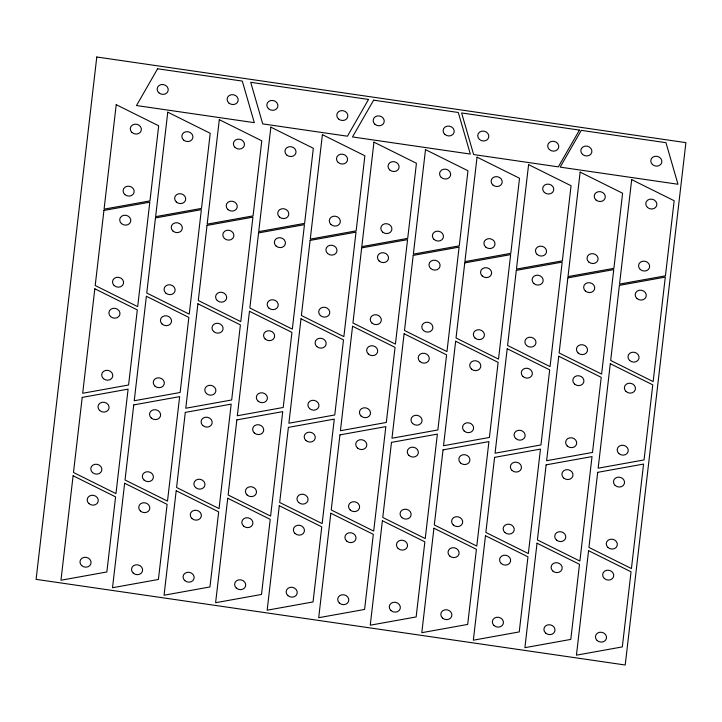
<?xml version="1.0" encoding="UTF-8"?>
<svg xmlns="http://www.w3.org/2000/svg" width="722" height="722" viewBox="0 0 722 722"><rect width="100%" height="100%" fill="white"/><g stroke="black" fill="none" stroke-linecap="round" stroke-linejoin="round"><path stroke-width="1.08" d="M96.784 56.993L36.1 579.36L625.216 665.007L685.9 142.64L96.784 56.993M73.102 475.762L60.964 580.235L106.856 571.968L115.583 496.88L73.102 475.762M82.209 397.407L73.482 472.495L115.962 493.613L128.101 389.14L82.209 397.407M94.826 288.791L82.687 393.264L128.579 384.997L137.306 309.9L94.826 288.791M103.932 210.436L95.205 285.524L137.685 306.642L149.815 202.169L103.932 210.436M116.215 104.681L104.076 209.154L149.968 200.887L158.687 125.799L116.215 104.681M124.653 483.253L112.515 587.735L158.407 579.459L167.125 504.371L124.653 483.253M133.75 404.898L125.032 479.995L167.504 501.104L179.643 396.631L133.75 404.898M146.376 296.282L134.238 400.755L180.13 392.488L188.848 317.4L146.376 296.282M155.474 217.927L146.756 293.015L189.227 314.133L201.366 209.66L155.474 217.927M167.766 112.181L155.627 216.654L201.51 208.387L210.237 133.29L167.766 112.181M176.195 490.752L164.056 595.226L209.949 586.959L218.676 511.862L176.195 490.752M185.301 412.397L176.574 487.485L219.055 508.604L231.193 404.13L185.301 412.397M197.918 303.772L185.78 408.246L231.672 399.979L240.399 324.891L197.918 303.772M207.024 225.417L198.297 300.514L240.778 321.624L252.917 217.151L207.024 225.417M219.308 119.671L207.169 224.145L253.061 215.878L261.788 140.79L219.308 119.671M227.746 498.243L215.607 602.717L261.499 594.45L270.218 519.362L227.746 498.243M236.852 419.888L228.125 494.976L270.606 516.095L282.735 411.621L236.852 419.888M249.469 311.272L237.33 415.746L283.223 407.479L291.941 332.382L249.469 311.272M258.566 232.917L249.848 308.005L292.32 329.124L304.458 224.641L258.566 232.917M270.858 127.162L258.72 231.636L304.612 223.369L313.33 148.281L270.858 127.162M279.297 505.734L267.158 610.207L313.041 601.94L321.768 526.852L279.297 505.734M288.394 427.379L279.676 502.476L322.147 523.585L334.286 419.112L288.394 427.379M301.011 318.763L288.881 423.236L334.764 414.969L343.492 339.882L301.011 318.763M310.117 240.408L301.39 315.496L343.871 336.614L356.009 232.141L310.117 240.408M322.4 134.662L310.27 239.135L356.154 230.859L364.881 155.772L322.4 134.662M330.838 513.234L318.7 617.707L364.592 609.44L373.319 534.343L330.838 513.234M339.945 434.879L331.217 509.967L373.698 531.085L385.837 426.612L339.945 434.879M352.562 326.254L340.423 430.727L386.315 422.46L395.042 347.372L352.562 326.254M361.668 247.899L352.941 322.996L395.421 344.105L407.56 239.632L361.668 247.899M373.951 142.153L361.812 246.626L407.704 238.359L416.432 163.271L373.951 142.153M382.389 520.724L370.251 625.198L416.143 616.931L424.861 541.843L382.389 520.724M391.486 442.369L382.768 517.457L425.24 538.576L437.379 434.102L391.486 442.369M404.112 333.754L391.974 438.227L437.866 429.96L446.584 354.863L404.112 333.754M413.21 255.398L404.491 330.486L446.963 351.596L459.102 247.123L413.21 255.398M425.502 149.644L413.363 254.117L459.255 245.85L467.973 170.762L425.502 149.644M433.931 528.215L421.801 632.689L467.685 624.422L476.412 549.334L433.931 528.215M443.037 449.86L434.31 524.957L476.791 546.067L488.929 441.593L443.037 449.86M455.654 341.244L443.516 445.718L489.408 437.451L498.135 362.363L455.654 341.244M464.76 262.889L456.033 337.977L498.514 359.096L510.653 254.622L464.76 262.889M477.043 157.143L464.905 261.617L510.797 253.341L519.524 178.253L477.043 157.143M485.482 535.715L473.343 640.188L519.235 631.921L527.962 556.824L485.482 535.715M494.588 457.36L485.861 532.448L528.342 553.566L540.471 449.093L494.588 457.36M507.205 348.735L495.066 453.208L540.958 444.942L549.677 369.854L507.205 348.735M516.311 270.38L507.584 345.477L550.056 366.586L562.194 262.113L516.311 270.38M528.594 164.634L516.456 269.107L562.348 260.841L571.066 185.744L528.594 164.634M537.033 543.206L524.894 647.679L570.786 639.412L579.504 564.324L537.033 543.206M546.13 464.851L537.412 539.939L579.883 561.057L592.022 456.584L546.13 464.851M558.756 356.235L546.617 460.708L592.5 452.441L601.227 377.344L558.756 356.235M567.853 277.88L559.135 352.968L601.606 374.077L613.745 269.604L567.853 277.88M580.136 172.125L568.006 276.598L613.89 268.331L622.617 193.243L580.136 172.125M588.574 550.696L576.436 655.17L622.328 646.903L631.055 571.815L588.574 550.696M597.681 472.341L588.953 547.438L631.434 568.548L643.573 464.075L597.681 472.341M610.298 363.726L598.159 468.199L644.051 459.932L652.778 384.844L610.298 363.726M619.404 285.37L610.677 360.458L653.157 381.577L665.296 277.104L619.404 285.37M631.687 179.625L619.548 284.098L665.44 275.822L674.168 200.734L631.687 179.625M157.613 68.77L136.494 105.538L254.315 122.668L242.294 81.081L157.613 68.77M368.536 99.437L347.417 136.205L262.727 123.895L250.715 82.308L368.536 99.437M373.617 100.168L352.498 136.945L470.32 154.066L458.299 112.488L373.617 100.168M579.441 130.095L558.323 166.863L473.632 154.553L461.62 112.966L579.441 130.095M581.282 130.357L560.164 167.134L677.985 184.254L665.964 142.676L581.282 130.357M172.946 231.022A5.586 4.919 14 0 0 182.197 229.163A5.586 4.919 14 0 0 175.284 222.827A5.586 4.919 14 0 0 172.946 231.022M165.744 293.051A5.586 4.919 14 0 0 174.986 291.192A5.586 4.919 14 0 0 168.082 284.856A5.586 4.919 14 0 0 165.744 293.051M162.134 324.07A5.586 4.919 14 0 0 171.385 322.211A5.586 4.919 14 0 0 164.472 315.866A5.586 4.919 14 0 0 162.134 324.07M154.932 386.099A5.586 4.919 14 0 0 164.174 384.239A5.586 4.919 14 0 0 157.27 377.904A5.586 4.919 14 0 0 154.932 386.099M133.209 573.078A5.586 4.919 14 0 0 142.46 571.21A5.586 4.919 14 0 0 135.546 564.875A5.586 4.919 14 0 0 133.209 573.078M140.42 511.041A5.586 4.919 14 0 0 149.662 509.181A5.586 4.919 14 0 0 142.748 502.846A5.586 4.919 14 0 0 140.42 511.041M144.021 480.031A5.586 4.919 14 0 0 153.263 478.163A5.586 4.919 14 0 0 146.358 471.827A5.586 4.919 14 0 0 144.021 480.031M151.223 417.993A5.586 4.919 14 0 0 160.474 416.134A5.586 4.919 14 0 0 153.56 409.798A5.586 4.919 14 0 0 151.223 417.993M183.523 139.96A5.586 4.919 14 0 0 192.774 138.101A5.586 4.919 14 0 0 185.861 131.765A5.586 4.919 14 0 0 183.523 139.96M176.321 201.998A5.586 4.919 14 0 0 185.563 200.129A5.586 4.919 14 0 0 178.659 193.794A5.586 4.919 14 0 0 176.321 201.998M276.039 246.012A5.586 4.919 14 0 0 285.289 244.144A5.586 4.919 14 0 0 278.376 237.809A5.586 4.919 14 0 0 276.039 246.012M268.837 308.041A5.586 4.919 14 0 0 278.087 306.182A5.586 4.919 14 0 0 271.174 299.838A5.586 4.919 14 0 0 268.837 308.041M265.236 339.051A5.586 4.919 14 0 0 274.477 337.192A5.586 4.919 14 0 0 267.573 330.856A5.586 4.919 14 0 0 265.236 339.051M258.025 401.089A5.586 4.919 14 0 0 267.275 399.23A5.586 4.919 14 0 0 260.362 392.885A5.586 4.919 14 0 0 258.025 401.089M236.302 588.06A5.586 4.919 14 0 0 245.552 586.201A5.586 4.919 14 0 0 238.639 579.865A5.586 4.919 14 0 0 236.302 588.06M243.513 526.031A5.586 4.919 14 0 0 252.754 524.172A5.586 4.919 14 0 0 245.85 517.836A5.586 4.919 14 0 0 243.513 526.031M247.114 495.012A5.586 4.919 14 0 0 256.364 493.153A5.586 4.919 14 0 0 249.451 486.818A5.586 4.919 14 0 0 247.114 495.012M254.325 432.983A5.586 4.919 14 0 0 263.566 431.124A5.586 4.919 14 0 0 256.653 424.789A5.586 4.919 14 0 0 254.325 432.983M286.625 154.95A5.586 4.919 14 0 0 295.867 153.091A5.586 4.919 14 0 0 288.962 146.756A5.586 4.919 14 0 0 286.625 154.95M279.414 216.979A5.586 4.919 14 0 0 288.665 215.12A5.586 4.919 14 0 0 281.751 208.784A5.586 4.919 14 0 0 279.414 216.979M379.14 260.994A5.586 4.919 14 0 0 388.382 259.135A5.586 4.919 14 0 0 381.478 252.799A5.586 4.919 14 0 0 379.14 260.994M371.929 323.023A5.586 4.919 14 0 0 381.18 321.164A5.586 4.919 14 0 0 374.267 314.828A5.586 4.919 14 0 0 371.929 323.023M368.328 354.042A5.586 4.919 14 0 0 377.57 352.183A5.586 4.919 14 0 0 370.666 345.847A5.586 4.919 14 0 0 368.328 354.042M361.117 416.071A5.586 4.919 14 0 0 370.368 414.211A5.586 4.919 14 0 0 363.455 407.876A5.586 4.919 14 0 0 361.117 416.071M339.394 603.051A5.586 4.919 14 0 0 348.645 601.191A5.586 4.919 14 0 0 341.732 594.847A5.586 4.919 14 0 0 339.394 603.051M346.605 541.022A5.586 4.919 14 0 0 355.856 539.154A5.586 4.919 14 0 0 348.943 532.818A5.586 4.919 14 0 0 346.605 541.022M350.206 510.003A5.586 4.919 14 0 0 359.457 508.144A5.586 4.919 14 0 0 352.544 501.808A5.586 4.919 14 0 0 350.206 510.003M357.417 447.974A5.586 4.919 14 0 0 366.659 446.106A5.586 4.919 14 0 0 359.755 439.77A5.586 4.919 14 0 0 357.417 447.974M389.718 169.941A5.586 4.919 14 0 0 398.959 168.073A5.586 4.919 14 0 0 392.055 161.737A5.586 4.919 14 0 0 389.718 169.941M382.507 231.97A5.586 4.919 14 0 0 391.757 230.11A5.586 4.919 14 0 0 384.844 223.775A5.586 4.919 14 0 0 382.507 231.97M482.233 275.985A5.586 4.919 14 0 0 491.474 274.125A5.586 4.919 14 0 0 484.57 267.781A5.586 4.919 14 0 0 482.233 275.985M475.022 338.013A5.586 4.919 14 0 0 484.272 336.154A5.586 4.919 14 0 0 477.359 329.819A5.586 4.919 14 0 0 475.022 338.013M471.421 369.032A5.586 4.919 14 0 0 480.671 367.173A5.586 4.919 14 0 0 473.758 360.829A5.586 4.919 14 0 0 471.421 369.032M464.219 431.061A5.586 4.919 14 0 0 473.461 429.202A5.586 4.919 14 0 0 466.556 422.866A5.586 4.919 14 0 0 464.219 431.061M442.496 618.032A5.586 4.919 14 0 0 451.737 616.173A5.586 4.919 14 0 0 444.833 609.837A5.586 4.919 14 0 0 442.496 618.032M449.698 556.003A5.586 4.919 14 0 0 458.948 554.144A5.586 4.919 14 0 0 452.035 547.808A5.586 4.919 14 0 0 449.698 556.003M453.299 524.993A5.586 4.919 14 0 0 462.549 523.125A5.586 4.919 14 0 0 455.636 516.79A5.586 4.919 14 0 0 453.299 524.993M460.51 462.955A5.586 4.919 14 0 0 469.76 461.096A5.586 4.919 14 0 0 462.847 454.761A5.586 4.919 14 0 0 460.51 462.955M492.81 184.922A5.586 4.919 14 0 0 502.061 183.063A5.586 4.919 14 0 0 495.148 176.728A5.586 4.919 14 0 0 492.81 184.922M485.608 246.96A5.586 4.919 14 0 0 494.85 245.092A5.586 4.919 14 0 0 487.937 238.756A5.586 4.919 14 0 0 485.608 246.96M585.325 290.966A5.586 4.919 14 0 0 594.576 289.107A5.586 4.919 14 0 0 587.663 282.771A5.586 4.919 14 0 0 585.325 290.966M578.123 353.004A5.586 4.919 14 0 0 587.365 351.145A5.586 4.919 14 0 0 580.461 344.8A5.586 4.919 14 0 0 578.123 353.004M574.513 384.014A5.586 4.919 14 0 0 583.764 382.155A5.586 4.919 14 0 0 576.851 375.819A5.586 4.919 14 0 0 574.513 384.014M567.312 446.052A5.586 4.919 14 0 0 576.553 444.183A5.586 4.919 14 0 0 569.649 437.848A5.586 4.919 14 0 0 567.312 446.052M545.588 633.023A5.586 4.919 14 0 0 554.839 631.163A5.586 4.919 14 0 0 547.926 624.828A5.586 4.919 14 0 0 545.588 633.023M552.79 570.994A5.586 4.919 14 0 0 562.041 569.135A5.586 4.919 14 0 0 555.128 562.79A5.586 4.919 14 0 0 552.79 570.994M556.4 539.975A5.586 4.919 14 0 0 565.642 538.116A5.586 4.919 14 0 0 558.738 531.78A5.586 4.919 14 0 0 556.4 539.975M563.602 477.946A5.586 4.919 14 0 0 572.853 476.087A5.586 4.919 14 0 0 565.94 469.751A5.586 4.919 14 0 0 563.602 477.946M595.903 199.913A5.586 4.919 14 0 0 605.153 198.054A5.586 4.919 14 0 0 598.24 191.718A5.586 4.919 14 0 0 595.903 199.913M588.701 261.942A5.586 4.919 14 0 0 597.942 260.082A5.586 4.919 14 0 0 591.038 253.747A5.586 4.919 14 0 0 588.701 261.942M636.876 298.466A5.586 4.919 14 0 0 646.118 296.607A5.586 4.919 14 0 0 639.214 290.262A5.586 4.919 14 0 0 636.876 298.466M629.665 360.495A5.586 4.919 14 0 0 638.916 358.635A5.586 4.919 14 0 0 632.003 352.3A5.586 4.919 14 0 0 629.665 360.495M626.064 391.514A5.586 4.919 14 0 0 635.315 389.645A5.586 4.919 14 0 0 628.402 383.31A5.586 4.919 14 0 0 626.064 391.514M618.853 453.542A5.586 4.919 14 0 0 628.104 451.683A5.586 4.919 14 0 0 621.191 445.348A5.586 4.919 14 0 0 618.853 453.542M597.139 640.513A5.586 4.919 14 0 0 606.381 638.654A5.586 4.919 14 0 0 599.468 632.319A5.586 4.919 14 0 0 597.139 640.513M604.341 578.484A5.586 4.919 14 0 0 613.592 576.625A5.586 4.919 14 0 0 606.679 570.29A5.586 4.919 14 0 0 604.341 578.484M607.942 547.475A5.586 4.919 14 0 0 617.193 545.606A5.586 4.919 14 0 0 610.28 539.271A5.586 4.919 14 0 0 607.942 547.475M615.153 485.437A5.586 4.919 14 0 0 624.395 483.578A5.586 4.919 14 0 0 617.49 477.242A5.586 4.919 14 0 0 615.153 485.437M647.453 207.404A5.586 4.919 14 0 0 656.704 205.544A5.586 4.919 14 0 0 649.791 199.209A5.586 4.919 14 0 0 647.453 207.404M640.243 269.441A5.586 4.919 14 0 0 649.493 267.573A5.586 4.919 14 0 0 642.58 261.238A5.586 4.919 14 0 0 640.243 269.441M582.51 154.373A5.586 4.919 14 0 0 591.751 152.513A5.586 4.919 14 0 0 584.847 146.178A5.586 4.919 14 0 0 582.51 154.373M652.462 164.544A5.586 4.919 14 0 0 661.713 162.685A5.586 4.919 14 0 0 654.8 156.349A5.586 4.919 14 0 0 652.462 164.544M533.784 283.475A5.586 4.919 14 0 0 543.025 281.616A5.586 4.919 14 0 0 536.112 275.281A5.586 4.919 14 0 0 533.784 283.475M526.573 345.504A5.586 4.919 14 0 0 535.823 343.645A5.586 4.919 14 0 0 528.91 337.309A5.586 4.919 14 0 0 526.573 345.504M522.972 376.523A5.586 4.919 14 0 0 532.213 374.664A5.586 4.919 14 0 0 525.309 368.328A5.586 4.919 14 0 0 522.972 376.523M515.761 438.552A5.586 4.919 14 0 0 525.011 436.693A5.586 4.919 14 0 0 518.098 430.357A5.586 4.919 14 0 0 515.761 438.552M494.038 625.532A5.586 4.919 14 0 0 503.288 623.673A5.586 4.919 14 0 0 496.375 617.328A5.586 4.919 14 0 0 494.038 625.532M501.248 563.503A5.586 4.919 14 0 0 510.49 561.635A5.586 4.919 14 0 0 503.586 555.299A5.586 4.919 14 0 0 501.248 563.503M504.849 532.484A5.586 4.919 14 0 0 514.1 530.625A5.586 4.919 14 0 0 507.187 524.28A5.586 4.919 14 0 0 504.849 532.484M512.06 470.455A5.586 4.919 14 0 0 521.302 468.587A5.586 4.919 14 0 0 514.398 462.251A5.586 4.919 14 0 0 512.06 470.455M544.361 192.422A5.586 4.919 14 0 0 553.603 190.554A5.586 4.919 14 0 0 546.698 184.218A5.586 4.919 14 0 0 544.361 192.422M537.15 254.451A5.586 4.919 14 0 0 546.401 252.592A5.586 4.919 14 0 0 539.487 246.256A5.586 4.919 14 0 0 537.15 254.451M430.682 268.494A5.586 4.919 14 0 0 439.933 266.626A5.586 4.919 14 0 0 433.019 260.29A5.586 4.919 14 0 0 430.682 268.494M423.48 330.523A5.586 4.919 14 0 0 432.722 328.663A5.586 4.919 14 0 0 425.818 322.319A5.586 4.919 14 0 0 423.48 330.523M419.87 361.532A5.586 4.919 14 0 0 429.121 359.673A5.586 4.919 14 0 0 422.208 353.338A5.586 4.919 14 0 0 419.87 361.532M412.668 423.57A5.586 4.919 14 0 0 421.919 421.702A5.586 4.919 14 0 0 415.006 415.367A5.586 4.919 14 0 0 412.668 423.57M390.945 610.541A5.586 4.919 14 0 0 400.196 608.682A5.586 4.919 14 0 0 393.282 602.347A5.586 4.919 14 0 0 390.945 610.541M398.156 548.512A5.586 4.919 14 0 0 407.398 546.653A5.586 4.919 14 0 0 400.493 540.309A5.586 4.919 14 0 0 398.156 548.512M401.757 517.493A5.586 4.919 14 0 0 410.998 515.634A5.586 4.919 14 0 0 404.094 509.299A5.586 4.919 14 0 0 401.757 517.493M408.959 455.465A5.586 4.919 14 0 0 418.209 453.606A5.586 4.919 14 0 0 411.296 447.27A5.586 4.919 14 0 0 408.959 455.465M441.259 177.431A5.586 4.919 14 0 0 450.51 175.572A5.586 4.919 14 0 0 443.597 169.237A5.586 4.919 14 0 0 441.259 177.431M434.057 239.46A5.586 4.919 14 0 0 443.308 237.601A5.586 4.919 14 0 0 436.395 231.266A5.586 4.919 14 0 0 434.057 239.46M327.589 253.503A5.586 4.919 14 0 0 336.84 251.644A5.586 4.919 14 0 0 329.927 245.309A5.586 4.919 14 0 0 327.589 253.503M320.387 315.532A5.586 4.919 14 0 0 329.629 313.673A5.586 4.919 14 0 0 322.716 307.337A5.586 4.919 14 0 0 320.387 315.532M316.777 346.551A5.586 4.919 14 0 0 326.028 344.692A5.586 4.919 14 0 0 319.115 338.347A5.586 4.919 14 0 0 316.777 346.551M309.576 408.58A5.586 4.919 14 0 0 318.817 406.721A5.586 4.919 14 0 0 311.913 400.385A5.586 4.919 14 0 0 309.576 408.58M287.852 595.56A5.586 4.919 14 0 0 297.094 593.692A5.586 4.919 14 0 0 290.19 587.356A5.586 4.919 14 0 0 287.852 595.56M295.054 533.522A5.586 4.919 14 0 0 304.305 531.663A5.586 4.919 14 0 0 297.392 525.327A5.586 4.919 14 0 0 295.054 533.522M298.664 502.512A5.586 4.919 14 0 0 307.906 500.644A5.586 4.919 14 0 0 301.002 494.308A5.586 4.919 14 0 0 298.664 502.512M305.866 440.474A5.586 4.919 14 0 0 315.117 438.615A5.586 4.919 14 0 0 308.204 432.279A5.586 4.919 14 0 0 305.866 440.474M338.167 162.441A5.586 4.919 14 0 0 347.417 160.582A5.586 4.919 14 0 0 340.504 154.246A5.586 4.919 14 0 0 338.167 162.441M330.965 224.479A5.586 4.919 14 0 0 340.206 222.611A5.586 4.919 14 0 0 333.302 216.275A5.586 4.919 14 0 0 330.965 224.479M224.497 238.513A5.586 4.919 14 0 0 233.738 236.654A5.586 4.919 14 0 0 226.834 230.318A5.586 4.919 14 0 0 224.497 238.513M217.286 300.551A5.586 4.919 14 0 0 226.537 298.682A5.586 4.919 14 0 0 219.623 292.347A5.586 4.919 14 0 0 217.286 300.551M213.685 331.56A5.586 4.919 14 0 0 222.936 329.701A5.586 4.919 14 0 0 216.022 323.366A5.586 4.919 14 0 0 213.685 331.56M206.483 393.589A5.586 4.919 14 0 0 215.725 391.73A5.586 4.919 14 0 0 208.811 385.395A5.586 4.919 14 0 0 206.483 393.589M184.76 580.569A5.586 4.919 14 0 0 194.001 578.71A5.586 4.919 14 0 0 187.097 572.365A5.586 4.919 14 0 0 184.76 580.569M191.962 518.54A5.586 4.919 14 0 0 201.212 516.672A5.586 4.919 14 0 0 194.299 510.337A5.586 4.919 14 0 0 191.962 518.54M195.563 487.521A5.586 4.919 14 0 0 204.813 485.662A5.586 4.919 14 0 0 197.9 479.327A5.586 4.919 14 0 0 195.563 487.521M202.774 425.493A5.586 4.919 14 0 0 212.024 423.624A5.586 4.919 14 0 0 205.111 417.289A5.586 4.919 14 0 0 202.774 425.493M235.074 147.459A5.586 4.919 14 0 0 244.325 145.591A5.586 4.919 14 0 0 237.412 139.256A5.586 4.919 14 0 0 235.074 147.459M227.863 209.488A5.586 4.919 14 0 0 237.114 207.629A5.586 4.919 14 0 0 230.201 201.294A5.586 4.919 14 0 0 227.863 209.488M121.404 223.531A5.586 4.919 14 0 0 130.646 221.663A5.586 4.919 14 0 0 123.742 215.327A5.586 4.919 14 0 0 121.404 223.531M114.193 285.56A5.586 4.919 14 0 0 123.444 283.701A5.586 4.919 14 0 0 116.531 277.365A5.586 4.919 14 0 0 114.193 285.56M110.592 316.579A5.586 4.919 14 0 0 119.834 314.711A5.586 4.919 14 0 0 112.93 308.375A5.586 4.919 14 0 0 110.592 316.579M103.381 378.608A5.586 4.919 14 0 0 112.632 376.749A5.586 4.919 14 0 0 105.719 370.404A5.586 4.919 14 0 0 103.381 378.608M81.658 565.579A5.586 4.919 14 0 0 90.909 563.72A5.586 4.919 14 0 0 83.996 557.384A5.586 4.919 14 0 0 81.658 565.579M88.869 503.55A5.586 4.919 14 0 0 98.12 501.691A5.586 4.919 14 0 0 91.207 495.355A5.586 4.919 14 0 0 88.869 503.55M92.47 472.531A5.586 4.919 14 0 0 101.721 470.672A5.586 4.919 14 0 0 94.808 464.336A5.586 4.919 14 0 0 92.47 472.531M99.681 410.502A5.586 4.919 14 0 0 108.923 408.643A5.586 4.919 14 0 0 102.019 402.307A5.586 4.919 14 0 0 99.681 410.502M131.982 132.469A5.586 4.919 14 0 0 141.223 130.61A5.586 4.919 14 0 0 134.319 124.274A5.586 4.919 14 0 0 131.982 132.469M124.771 194.498A5.586 4.919 14 0 0 134.021 192.639A5.586 4.919 14 0 0 127.108 186.303A5.586 4.919 14 0 0 124.771 194.498M479.408 139.382A5.586 4.919 14 0 0 488.659 137.523A5.586 4.919 14 0 0 481.745 131.187A5.586 4.919 14 0 0 479.408 139.382M549.37 149.553A5.586 4.919 14 0 0 558.62 147.694A5.586 4.919 14 0 0 551.707 141.359A5.586 4.919 14 0 0 549.37 149.553M374.844 124.184A5.586 4.919 14 0 0 384.095 122.325A5.586 4.919 14 0 0 377.182 115.989A5.586 4.919 14 0 0 374.844 124.184M444.806 134.355A5.586 4.919 14 0 0 454.048 132.496A5.586 4.919 14 0 0 447.135 126.16A5.586 4.919 14 0 0 444.806 134.355M268.503 108.724A5.586 4.919 14 0 0 277.753 106.865A5.586 4.919 14 0 0 270.84 100.529A5.586 4.919 14 0 0 268.503 108.724M338.465 118.895A5.586 4.919 14 0 0 347.715 117.036A5.586 4.919 14 0 0 340.802 110.701A5.586 4.919 14 0 0 338.465 118.895M228.793 102.957A5.586 4.919 14 0 0 238.043 101.089A5.586 4.919 14 0 0 231.13 94.753A5.586 4.919 14 0 0 228.793 102.957M158.84 92.786A5.586 4.919 14 0 0 168.082 90.918A5.586 4.919 14 0 0 161.177 84.582A5.586 4.919 14 0 0 158.84 92.786"/></g></svg>
